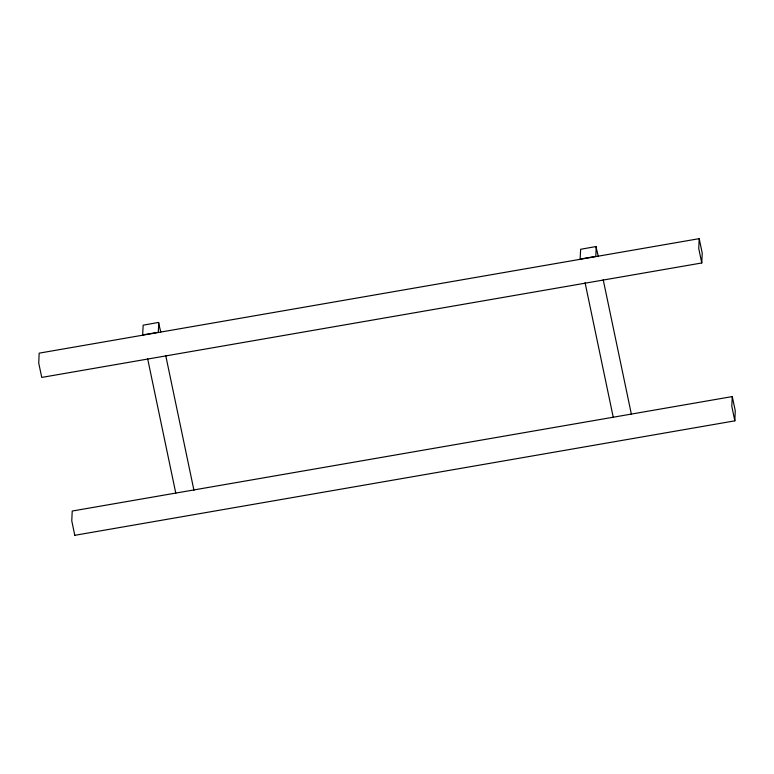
<?xml version="1.0" encoding="UTF-8"?>
<svg xmlns="http://www.w3.org/2000/svg" width="774" height="774" viewBox="0 0 774 774"><rect width="100%" height="100%" fill="white"/><g stroke="black" fill="none" stroke-linecap="round" stroke-linejoin="round"><path stroke-width="1.16" d="M701.757 262.937L698.738 248.483L699.193 238.663L39.164 353.157L38.729 363.122L41.757 377.422L701.776 262.966L702.231 253.146L699.222 238.721M74.817 535.308L734.836 420.843L735.252 410.723L732.272 396.578L72.224 511.034L71.769 520.854L74.788 535.308M158.815 322.535L158.302 332.278L142.648 334.919L143.171 325.177L158.418 322.448L160.798 331.988M596.29 246.654L595.767 256.397L580.142 259.087L580.635 249.286L595.883 246.567L598.263 256.097M732.252 396.549L731.798 406.36L734.845 420.814M603.207 279.724L631.41 414.39M585.067 282.655L613.26 417.321M165.742 355.614L193.945 490.271M147.602 358.546L175.795 493.202"/></g></svg>
